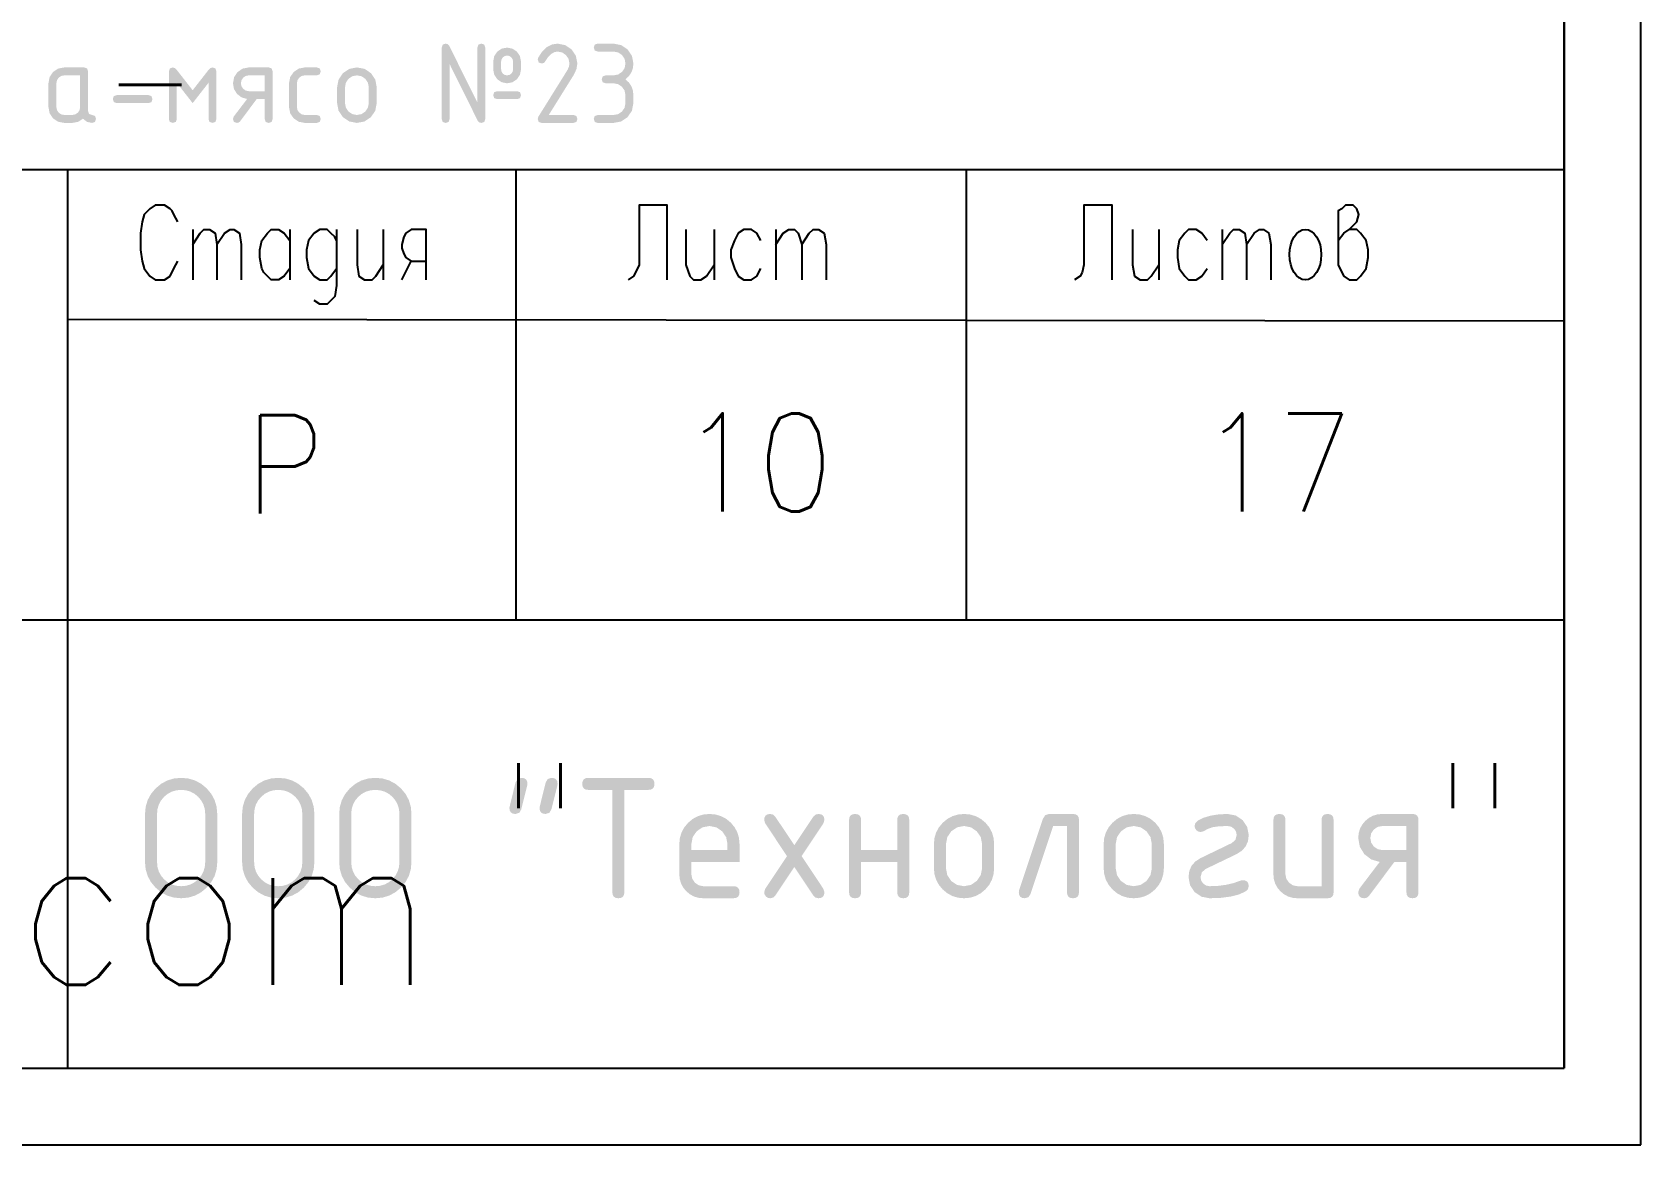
# Model space of a CAD drawing. Header units: millimetres. Extents: x 0 to 420, y 0 to 297.
# Drawn here: x 383.63 to 420.07, y 0 to 25.21 of the extents above; entities that cross this region are included whole.
import ezdxf

# ---------------------------------------------------------------- set-up
doc = ezdxf.new("R2010")
doc.units = ezdxf.units.MM
doc.layers.get('0').update_dxf_attribs({"linetype": 'CONTINUOUS'})
doc.styles.get("Standard").update_dxf_attribs({"font": 'STANDARD'})

# ---------------------------------------------------------------- blocks, each defined once
blk = doc.blocks.new('ABViewer')
at = {"color": 0, "true_color": 0x000001, "insert": (0, 0), "char_height": 0.05, "attachment_point": 1}
blk.add_mtext('ABViewer 16 trial version - www.cadsofttools.com', dxfattribs=at)

msp = doc.modelspace()

# ---------------------------------------------------------------- hatches: boundary and pattern name
at = {"true_color": 0x000007}
h = msp.add_hatch(color=0, dxfattribs=at)
h.paths.add_polyline_path([(393.079554, 24.899403), (393.715105, 23.61893), (393.715105, 24.863023), (393.737498, 24.930271), (393.804953, 24.952871), (393.872201, 24.930271), (393.894801, 24.863023), (393.894801, 23.246308), (393.872201, 23.178853), (393.804953, 23.15646), (393.756653, 23.167622), (393.726129, 23.201109), (393.086719, 24.48985), (393.086719, 23.246308), (393.06412, 23.178853), (392.996871, 23.15646), (392.929416, 23.178853), (392.907023, 23.246308), (392.907023, 24.863023), (392.929416, 24.930271), (392.996871, 24.952871), (393.046067, 24.939366)], flags=0)
h.paths.add_polyline_path([(394.613586, 23.695549), (394.164345, 23.695549), (394.09689, 23.717942), (394.074497, 23.785397), (394.09689, 23.852645), (394.164345, 23.875245), (394.613586, 23.875245), (394.680834, 23.852645), (394.703434, 23.785397), (394.680834, 23.717942)], flags=0)
h.paths.add_polyline_path([(394.523738, 24.369134), (394.523738, 24.54883), (394.513816, 24.600162), (394.48405, 24.643639), (394.440504, 24.673405), (394.38869, 24.683327), (394.336876, 24.673405), (394.29333, 24.643639), (394.26384, 24.600162), (394.254193, 24.54883), (394.254193, 24.369134), (394.26384, 24.316148), (394.29333, 24.272671), (394.336876, 24.243663), (394.38869, 24.234086), (394.440504, 24.243732), (394.48405, 24.273222), (394.513816, 24.317044)], flags=0)
h.paths.add_polyline_path([(394.703434, 24.369134), (394.680352, 24.248073), (394.611381, 24.146443), (394.509544, 24.077265), (394.38869, 24.05439), (394.267629, 24.077265), (394.165999, 24.146443), (394.097304, 24.248073), (394.074497, 24.369134), (394.074497, 24.54883), (394.097304, 24.669615), (394.165999, 24.77097), (394.267629, 24.839941), (394.38869, 24.863023), (394.509544, 24.839941), (394.611381, 24.77097), (394.680352, 24.669615), (394.703434, 24.54883)], flags=0)
for points in [[(395.53206, 24.952871), (395.704453, 24.919867), (395.84956, 24.82113), (395.947814, 24.676023), (395.980749, 24.50363), (395.960217, 24.374991), (395.89917, 24.24511), (395.333072, 23.336156), (395.890901, 23.336156), (395.95815, 23.313557), (395.980749, 23.246308), (395.95815, 23.178853), (395.890901, 23.15646), (395.172668, 23.15646), (395.105213, 23.178853), (395.08282, 23.246308), (395.097703, 23.298123), (395.756405, 24.355353), (395.789891, 24.428458), (395.801053, 24.50363), (395.781278, 24.607052), (395.72223, 24.694351), (395.635, 24.7534), (395.53206, 24.773175), (395.457121, 24.759024), (395.38523, 24.716606), (395.316337, 24.645973), (395.250389, 24.547176), (395.218557, 24.514448), (395.172668, 24.50363), (395.105213, 24.526024), (395.08282, 24.593478), (395.091088, 24.63041), (395.181229, 24.771487), (395.284702, 24.872256), (395.401612, 24.932717)], [(396.801509, 24.05439), (396.621813, 24.05439), (396.554358, 24.076783), (396.531965, 24.144238), (396.554358, 24.211486), (396.621813, 24.234086), (396.801509, 24.234086), (396.905345, 24.253585), (396.99223, 24.312359), (397.050797, 24.399106), (397.070503, 24.50363), (397.050728, 24.607052), (396.991679, 24.694351), (396.904449, 24.7534), (396.801509, 24.773175), (396.442117, 24.773175), (396.374662, 24.795568), (396.352269, 24.863023), (396.374662, 24.930271), (396.442117, 24.952871), (396.801509, 24.952871), (396.973902, 24.919798), (397.119009, 24.820579), (397.217264, 24.675334), (397.250199, 24.50363), (397.238942, 24.397401), (397.205206, 24.302023), (397.149042, 24.217601), (397.070503, 24.144238), (397.149042, 24.070651), (397.205206, 23.986315), (397.238942, 23.89123), (397.250199, 23.785397), (397.250199, 23.605701), (397.217126, 23.432619), (397.117907, 23.287649), (396.972731, 23.189189), (396.801509, 23.15646), (396.442117, 23.15646), (396.374662, 23.178853), (396.352269, 23.246308), (396.374662, 23.313557), (396.442117, 23.336156), (396.801509, 23.336156), (396.905345, 23.355656), (396.99223, 23.414429), (397.050797, 23.501176), (397.070503, 23.605701), (397.070503, 23.785397), (397.050728, 23.888336), (396.991679, 23.975566), (396.904449, 24.034615)], [(387.265192, 23.605701), (386.905799, 24.065414), (386.905799, 23.246308), (386.883199, 23.178853), (386.815951, 23.15646), (386.748496, 23.178853), (386.726103, 23.246308), (386.726103, 24.323934), (386.748496, 24.391182), (386.815951, 24.413782), (386.860668, 24.399382), (386.905799, 24.356456), (387.265192, 23.896742), (387.624033, 24.356456), (387.668957, 24.399382), (387.713881, 24.413782), (387.781129, 24.391182), (387.803729, 24.323934), (387.803729, 23.246308), (387.781129, 23.178853), (387.713881, 23.15646), (387.646426, 23.178853), (387.624033, 23.246308), (387.624033, 24.065414)], [(389.627656, 24.05439), (389.627656, 23.515853), (389.640885, 23.447088), (389.680573, 23.389073), (389.738588, 23.349386), (389.807352, 23.336156), (390.076345, 23.336156), (390.143593, 23.313557), (390.166193, 23.246308), (390.143593, 23.178853), (390.076345, 23.15646), (389.807352, 23.15646), (389.667964, 23.182505), (389.55214, 23.26064), (389.474005, 23.376464), (389.44796, 23.515853), (389.44796, 24.05439), (389.474005, 24.193572), (389.55214, 24.309603), (389.667964, 24.387737), (389.807352, 24.413782), (390.076345, 24.413782), (390.143593, 24.391182), (390.166193, 24.323934), (390.143593, 24.256479), (390.076345, 24.234086), (389.807352, 24.234086), (389.737899, 24.220926), (389.680021, 24.181721), (389.64061, 24.12343)], [(386.264735, 23.605701), (385.546502, 23.605701), (385.479047, 23.628094), (385.456654, 23.695549), (385.479047, 23.762797), (385.546502, 23.785397), (386.264735, 23.785397), (386.331984, 23.762797), (386.354583, 23.695549), (386.331984, 23.628094)], [(396.090654, 8.179773), (396.099146, 8.239183), (396.124691, 8.281748), (396.167393, 8.307362), (396.227355, 8.315923), (397.591613, 8.315923), (397.651023, 8.307362), (397.693588, 8.281748), (397.719202, 8.239183), (397.727763, 8.179773), (397.719202, 8.119811), (397.693588, 8.077109), (397.651023, 8.051564), (397.591613, 8.043071), (397.04591, 8.043071), (397.04591, 5.724109), (397.03734, 5.664147), (397.011665, 5.621445), (396.968938, 5.595899), (396.909208, 5.587407), (396.849565, 5.595899), (396.807027, 5.621445), (396.781542, 5.664147), (396.773058, 5.724109), (396.773058, 8.043071), (396.227355, 8.043071), (396.167393, 8.051564), (396.124691, 8.077109), (396.099146, 8.119811)], [(401.060916, 6.542663), (401.554805, 5.800176), (401.577405, 5.724109), (401.568844, 5.664147), (401.543229, 5.621445), (401.500665, 5.595899), (401.441255, 5.587407), (401.375522, 5.602359), (401.327153, 5.64749), (400.895552, 6.29627), (400.463399, 5.64749), (400.415305, 5.602359), (400.349848, 5.587407), (400.297483, 5.597398), (400.253386, 5.627646), (400.223138, 5.671743), (400.213147, 5.724109), (400.235747, 5.800176), (400.730187, 6.542663), (400.235747, 7.284599), (400.213147, 7.361218), (400.221639, 7.420629), (400.247185, 7.463193), (400.289887, 7.488807), (400.349848, 7.497368), (400.415305, 7.48221), (400.463399, 7.437286), (400.895552, 6.79071), (401.327153, 7.437286), (401.375522, 7.48221), (401.441255, 7.497368), (401.500665, 7.488911), (401.543229, 7.463606), (401.568844, 7.421559), (401.577405, 7.362872), (401.554805, 7.284599)], [(402.408692, 6.405962), (402.408692, 5.724109), (402.400131, 5.664147), (402.374517, 5.621445), (402.331952, 5.595899), (402.272542, 5.587407), (402.21258, 5.595899), (402.169878, 5.621445), (402.144333, 5.664147), (402.13584, 5.724109), (402.13584, 7.361218), (402.144333, 7.420629), (402.169878, 7.463193), (402.21258, 7.488807), (402.272542, 7.497368), (402.331952, 7.488807), (402.374517, 7.463193), (402.400131, 7.420629), (402.408692, 7.361218), (402.408692, 6.678814), (403.227247, 6.678814), (403.227247, 7.361218), (403.235739, 7.420629), (403.261284, 7.463193), (403.303986, 7.488807), (403.363948, 7.497368), (403.423359, 7.488807), (403.465923, 7.463193), (403.491537, 7.420629), (403.500098, 7.361218), (403.500098, 5.724109), (403.491537, 5.664147), (403.465923, 5.621445), (403.423359, 5.595899), (403.363948, 5.587407), (403.303986, 5.595899), (403.261284, 5.621445), (403.235739, 5.664147), (403.227247, 5.724109), (403.227247, 6.405962)], [(406.663632, 7.497368), (407.209335, 7.497368), (407.268746, 7.488807), (407.31131, 7.463193), (407.336924, 7.420629), (407.345485, 7.361218), (407.345485, 5.724109), (407.336924, 5.664147), (407.31131, 5.621445), (407.268746, 5.595899), (407.209335, 5.587407), (407.149373, 5.595899), (407.106671, 5.621445), (407.081126, 5.664147), (407.072634, 5.724109), (407.072634, 7.224517), (406.760646, 7.224517), (406.245811, 5.680563), (406.198199, 5.610627), (406.117929, 5.587407), (406.057967, 5.596003), (406.015265, 5.621858), (405.989719, 5.665077), (405.981227, 5.725762), (405.987291, 5.767103), (406.52693, 7.386023), (406.579778, 7.469394)], [(411.054722, 5.99696), (411.114132, 5.988391), (411.156697, 5.962716), (411.182311, 5.919988), (411.190872, 5.860259), (411.171579, 5.790461), (411.114253, 5.73844), (410.965011, 5.672286), (410.780217, 5.625097), (410.559868, 5.596821), (410.303967, 5.587407), (410.120136, 5.622203), (409.966072, 5.726865), (409.86141, 5.880929), (409.826614, 6.06476), (409.843667, 6.204062), (409.894827, 6.322591), (409.980093, 6.420242), (410.099466, 6.496913), (410.806675, 6.838115), (410.890046, 6.910048), (410.91802, 7.020016), (410.902862, 7.098426), (410.857938, 7.164434), (410.79193, 7.209358), (410.713519, 7.224517), (410.51019, 7.217213), (410.368459, 7.195853), (410.27048, 7.16154), (410.163407, 7.104903), (410.099466, 7.088367), (410.048961, 7.098702), (410.004657, 7.129708), (409.973651, 7.174012), (409.963315, 7.224517), (409.98123, 7.291627), (410.035525, 7.344682), (410.167816, 7.411327), (410.324913, 7.459059), (410.506814, 7.487774), (410.713519, 7.497368), (410.897143, 7.462366), (411.051414, 7.357911), (411.15587, 7.203639), (411.190872, 7.020016), (411.173629, 6.880481), (411.12197, 6.761978), (411.035998, 6.664456), (410.915815, 6.587863), (410.215221, 6.251071), (410.128404, 6.176519), (410.099466, 6.06476), (410.114417, 5.986349), (410.159548, 5.920341), (410.225556, 5.875211), (410.303967, 5.860259), (410.497124, 5.868122), (410.678035, 5.891747), (410.846647, 5.931185), (411.002908, 5.986487)], [(413.113565, 7.361218), (413.113565, 5.724109), (413.105004, 5.664147), (413.07939, 5.621445), (413.036826, 5.595899), (412.977415, 5.587407), (412.295011, 5.587407), (412.184621, 5.597243), (412.083275, 5.626819), (411.990921, 5.676239), (411.907506, 5.745606), (411.838139, 5.82902), (411.788719, 5.921375), (411.759143, 6.022721), (411.749308, 6.13311), (411.749308, 7.361218), (411.7578, 7.420629), (411.783345, 7.463193), (411.826047, 7.488807), (411.886009, 7.497368), (411.94542, 7.488807), (411.987984, 7.463193), (412.013598, 7.420629), (412.022159, 7.361218), (412.022159, 6.13311), (412.042141, 6.029275), (412.102637, 5.940736), (412.191175, 5.88024), (412.295011, 5.860259), (412.840714, 5.860259), (412.840714, 7.361218), (412.849206, 7.420629), (412.874751, 7.463193), (412.917453, 7.488807), (412.977415, 7.497368), (413.036826, 7.488807), (413.07939, 7.463193), (413.105004, 7.420629)]]:
    msp.add_hatch(color=0, dxfattribs=at).paths.add_polyline_path(points, flags=0)
h = msp.add_hatch(color=0, dxfattribs=at)
h.paths.add_polyline_path([(384.71598, 24.234086), (384.357139, 24.234086), (384.287686, 24.220926), (384.229809, 24.181721), (384.190397, 24.12343), (384.177443, 24.05439), (384.177443, 23.515853), (384.190672, 23.447088), (384.23036, 23.389073), (384.288375, 23.349386), (384.357139, 23.336156), (384.536836, 23.336156), (384.6056, 23.34911), (384.663615, 23.388522), (384.70282, 23.446399), (384.71598, 23.515853)], flags=0)
h.paths.add_polyline_path([(385.075373, 23.246308), (385.052773, 23.178853), (384.985525, 23.15646), (384.871354, 23.180162), (384.779921, 23.25182), (384.669541, 23.180162), (384.536836, 23.15646), (384.357139, 23.15646), (384.217751, 23.182505), (384.101927, 23.26064), (384.023792, 23.376464), (383.997747, 23.515853), (383.997747, 24.05439), (384.023792, 24.193572), (384.101927, 24.309603), (384.217751, 24.387737), (384.357139, 24.413782), (384.805829, 24.413782), (384.873077, 24.391182), (384.895677, 24.323934), (384.895677, 23.426005), (384.91807, 23.35855), (384.985525, 23.336156), (385.052773, 23.313557)], flags=0)
h = msp.add_hatch(color=0, dxfattribs=at)
h.paths.add_polyline_path([(388.498215, 23.698305), (388.371367, 23.735443), (388.26891, 23.815162), (388.200973, 23.925268), (388.178511, 24.05439), (388.204555, 24.193572), (388.28269, 24.309603), (388.398514, 24.387737), (388.537903, 24.413782), (388.986592, 24.413782), (389.05384, 24.391182), (389.07644, 24.323934), (389.07644, 23.246308), (389.05384, 23.178853), (388.986592, 23.15646), (388.919137, 23.178853), (388.896744, 23.246308), (388.896744, 23.695549), (388.714843, 23.695549), (388.340568, 23.193392), (388.308597, 23.165624), (388.268359, 23.15646), (388.200904, 23.178853), (388.178511, 23.246308), (388.196149, 23.300879)], flags=0)
h.paths.add_polyline_path([(388.358207, 24.05439), (388.371436, 23.986108), (388.411123, 23.928162), (388.469139, 23.888474), (388.537903, 23.875245), (388.896744, 23.875245), (388.896744, 24.234086), (388.537903, 24.234086), (388.46845, 24.220926), (388.410572, 24.181721), (388.37116, 24.12343)], flags=0)
h = msp.add_hatch(color=0, dxfattribs=at)
h.paths.add_polyline_path([(390.537265, 23.605701), (390.537265, 23.964542), (390.569994, 24.137417), (390.668455, 24.282593), (390.813424, 24.380847), (390.986506, 24.413782), (391.160483, 24.381192), (391.305108, 24.283695), (391.402605, 24.139001), (391.435195, 23.964542), (391.435195, 23.605701), (391.40226, 23.432619), (391.304006, 23.287649), (391.158899, 23.189189), (390.986506, 23.15646), (390.813424, 23.189189), (390.668455, 23.287649), (390.569994, 23.432619)], flags=0)
h.paths.add_polyline_path([(391.255499, 23.605701), (391.255499, 23.964542), (391.235724, 24.067964), (391.176675, 24.155262), (391.089445, 24.214311), (390.986506, 24.234086), (390.882671, 24.214311), (390.795785, 24.155262), (390.73653, 24.067964), (390.716962, 23.964542), (390.716962, 23.605701), (390.736461, 23.501176), (390.795234, 23.414429), (390.881982, 23.355656), (390.986506, 23.336156), (391.089445, 23.355725), (391.176675, 23.41498), (391.235724, 23.501866)], flags=0)
h = msp.add_hatch(color=0, dxfattribs=at)
h.paths.add_polyline_path([(387.549724, 6.405962), (387.549724, 7.497368), (387.53981, 7.607448), (387.510105, 7.70869), (387.460659, 7.801148), (387.391525, 7.884873), (387.3078, 7.954007), (387.215343, 8.003453), (387.1141, 8.033158), (387.00402, 8.043071), (386.893631, 8.033158), (386.792285, 8.003453), (386.69993, 7.954007), (386.616516, 7.884873), (386.547149, 7.801148), (386.497729, 7.70869), (386.468153, 7.607448), (386.458317, 7.497368), (386.458317, 6.405962), (386.468153, 6.295573), (386.497729, 6.194226), (386.547149, 6.101872), (386.616516, 6.018458), (386.69993, 5.949091), (386.792285, 5.899671), (386.893631, 5.870095), (387.00402, 5.860259), (387.1141, 5.870095), (387.215343, 5.899671), (387.3078, 5.949091), (387.391525, 6.018458), (387.460659, 6.101872), (387.510105, 6.194226), (387.53981, 6.295573)], flags=0)
h.paths.add_polyline_path([(387.822575, 6.405962), (387.807589, 6.242664), (387.76263, 6.091769), (387.6877, 5.953276), (387.582796, 5.827186), (387.456706, 5.722283), (387.318213, 5.647352), (387.167318, 5.602393), (387.00402, 5.587407), (386.840723, 5.602393), (386.689828, 5.647352), (386.551335, 5.722283), (386.425244, 5.827186), (386.320341, 5.953276), (386.24541, 6.091769), (386.200452, 6.242664), (386.185466, 6.405962), (386.185466, 7.497368), (386.200452, 7.660666), (386.24541, 7.811561), (386.320341, 7.950054), (386.425244, 8.076144), (386.551335, 8.181047), (386.689828, 8.255978), (386.840723, 8.300937), (387.00402, 8.315923), (387.168033, 8.300954), (387.319384, 8.256116), (387.458024, 8.181513), (387.583899, 8.077247), (387.688165, 7.951372), (387.762768, 7.812732), (387.807606, 7.661381), (387.822575, 7.497368)], flags=0)
h = msp.add_hatch(color=0, dxfattribs=at)
h.paths.add_polyline_path([(389.749524, 6.405962), (389.749524, 7.497368), (389.73961, 7.607448), (389.709905, 7.70869), (389.660459, 7.801148), (389.591325, 7.884873), (389.5076, 7.954007), (389.415143, 8.003453), (389.3139, 8.033158), (389.20382, 8.043071), (389.093431, 8.033158), (388.992085, 8.003453), (388.89973, 7.954007), (388.816316, 7.884873), (388.746949, 7.801148), (388.697529, 7.70869), (388.667953, 7.607448), (388.658117, 7.497368), (388.658117, 6.405962), (388.667953, 6.295573), (388.697529, 6.194226), (388.746949, 6.101872), (388.816316, 6.018458), (388.89973, 5.949091), (388.992085, 5.899671), (389.093431, 5.870095), (389.20382, 5.860259), (389.3139, 5.870095), (389.415143, 5.899671), (389.5076, 5.949091), (389.591325, 6.018458), (389.660459, 6.101872), (389.709905, 6.194226), (389.73961, 6.295573)], flags=0)
h.paths.add_polyline_path([(390.022375, 6.405962), (390.007389, 6.242664), (389.96243, 6.091769), (389.8875, 5.953276), (389.782596, 5.827186), (389.656506, 5.722283), (389.518013, 5.647352), (389.367118, 5.602393), (389.20382, 5.587407), (389.040523, 5.602393), (388.889628, 5.647352), (388.751135, 5.722283), (388.625044, 5.827186), (388.520141, 5.953276), (388.44521, 6.091769), (388.400252, 6.242664), (388.385266, 6.405962), (388.385266, 7.497368), (388.400252, 7.660666), (388.44521, 7.811561), (388.520141, 7.950054), (388.625044, 8.076144), (388.751135, 8.181047), (388.889628, 8.255978), (389.040523, 8.300937), (389.20382, 8.315923), (389.367833, 8.300954), (389.519184, 8.256116), (389.657824, 8.181513), (389.783699, 8.077247), (389.887965, 7.951372), (389.962568, 7.812732), (390.007406, 7.661381), (390.022375, 7.497368)], flags=0)
h = msp.add_hatch(color=0, dxfattribs=at)
h.paths.add_polyline_path([(391.949324, 6.405962), (391.949324, 7.497368), (391.93941, 7.607448), (391.909705, 7.70869), (391.860259, 7.801148), (391.791125, 7.884873), (391.7074, 7.954007), (391.614943, 8.003453), (391.5137, 8.033158), (391.40362, 8.043071), (391.293231, 8.033158), (391.191885, 8.003453), (391.09953, 7.954007), (391.016116, 7.884873), (390.946749, 7.801148), (390.897329, 7.70869), (390.867753, 7.607448), (390.857917, 7.497368), (390.857917, 6.405962), (390.867753, 6.295573), (390.897329, 6.194226), (390.946749, 6.101872), (391.016116, 6.018458), (391.09953, 5.949091), (391.191885, 5.899671), (391.293231, 5.870095), (391.40362, 5.860259), (391.5137, 5.870095), (391.614943, 5.899671), (391.7074, 5.949091), (391.791125, 6.018458), (391.860259, 6.101872), (391.909705, 6.194226), (391.93941, 6.295573)], flags=0)
h.paths.add_polyline_path([(392.222175, 6.405962), (392.207189, 6.242664), (392.16223, 6.091769), (392.0873, 5.953276), (391.982396, 5.827186), (391.856306, 5.722283), (391.717813, 5.647352), (391.566918, 5.602393), (391.40362, 5.587407), (391.240323, 5.602393), (391.089428, 5.647352), (390.950935, 5.722283), (390.824844, 5.827186), (390.719941, 5.953276), (390.64501, 6.091769), (390.600052, 6.242664), (390.585066, 6.405962), (390.585066, 7.497368), (390.600052, 7.660666), (390.64501, 7.811561), (390.719941, 7.950054), (390.824844, 8.076144), (390.950935, 8.181047), (391.089428, 8.255978), (391.240323, 8.300937), (391.40362, 8.315923), (391.567633, 8.300954), (391.718984, 8.256116), (391.857624, 8.181513), (391.983499, 8.077247), (392.087765, 7.951372), (392.162368, 7.812732), (392.207206, 7.661381), (392.222175, 7.497368)], flags=0)
h = msp.add_hatch(color=0, dxfattribs=at)
h.paths.add_polyline_path([(394.713655, 8.315923), (394.773384, 8.307465), (394.816112, 8.282161), (394.841787, 8.240114), (394.850357, 8.181426), (394.845947, 8.1467), (394.709797, 7.600997), (394.664321, 7.523138), (394.577505, 7.497368), (394.517543, 7.50586), (394.474841, 7.531406), (394.449296, 7.574108), (394.440804, 7.63407), (394.449589, 7.676444), (394.475944, 7.787032), (394.519869, 7.965832), (394.581363, 8.212846), (394.626839, 8.290016)], flags=0)
h.paths.add_polyline_path([(395.39606, 8.315923), (395.45547, 8.307465), (395.498034, 8.282161), (395.523649, 8.240114), (395.53221, 8.181426), (395.528351, 8.1467), (395.39165, 7.600997), (395.346175, 7.523138), (395.259358, 7.497368), (395.199715, 7.50586), (395.157177, 7.531406), (395.131692, 7.574108), (395.123208, 7.63407), (395.131993, 7.676444), (395.158348, 7.787032), (395.202273, 7.965832), (395.263768, 8.212846), (395.309243, 8.290016)], flags=0)
h = msp.add_hatch(color=0, dxfattribs=at)
h.paths.add_polyline_path([(398.972858, 7.224517), (398.815279, 7.194407), (398.682919, 7.104352), (398.59314, 6.972129), (398.563305, 6.815515), (398.563305, 6.678814), (399.38186, 6.678814), (399.38186, 6.815515), (399.35175, 6.972129), (399.261695, 7.104352), (399.129472, 7.194407)], flags=0)
h.paths.add_polyline_path([(398.563305, 6.405962), (398.563305, 6.13311), (398.583287, 6.029275), (398.643783, 5.940736), (398.732322, 5.88024), (398.836157, 5.860259), (399.518561, 5.860259), (399.577972, 5.851698), (399.620536, 5.826084), (399.64615, 5.783519), (399.654711, 5.724109), (399.64615, 5.664147), (399.620536, 5.621445), (399.577972, 5.595899), (399.518561, 5.587407), (398.836157, 5.587407), (398.725767, 5.597243), (398.624421, 5.626819), (398.532067, 5.676239), (398.448652, 5.745606), (398.379285, 5.82902), (398.329865, 5.921375), (398.300289, 6.022721), (398.290454, 6.13311), (398.290454, 6.815515), (398.302873, 6.951648), (398.340201, 7.077342), (398.40254, 7.192701), (398.489994, 7.297828), (398.594897, 7.38505), (398.710342, 7.447414), (398.836329, 7.484871), (398.972858, 7.497368), (399.110731, 7.484983), (399.237441, 7.447897), (399.35299, 7.386212), (399.457376, 7.300033), (399.543555, 7.195647), (399.60524, 7.080098), (399.642326, 6.953388), (399.654711, 6.815515), (399.654711, 6.405962)], flags=0)
h = msp.add_hatch(color=0, dxfattribs=at)
h.paths.add_polyline_path([(404.058534, 6.269812), (404.058534, 6.815515), (404.070953, 6.951648), (404.108281, 7.077342), (404.17062, 7.192701), (404.258074, 7.297828), (404.362977, 7.38505), (404.478422, 7.447414), (404.604409, 7.484871), (404.740938, 7.497368), (404.878811, 7.484983), (405.005522, 7.447897), (405.12107, 7.386212), (405.225457, 7.300033), (405.311636, 7.195647), (405.37332, 7.080098), (405.410407, 6.953388), (405.422792, 6.815515), (405.422792, 6.269812), (405.410295, 6.133283), (405.372838, 6.007296), (405.310473, 5.89185), (405.223252, 5.786947), (405.118125, 5.699493), (405.002766, 5.637154), (404.877071, 5.599827), (404.740938, 5.587407), (404.604409, 5.599827), (404.478422, 5.637154), (404.362977, 5.699493), (404.258074, 5.786947), (404.17062, 5.89185), (404.108281, 6.007296), (404.070953, 6.133283)], flags=0)
h.paths.add_polyline_path([(405.14994, 6.269812), (405.14994, 6.815515), (405.11983, 6.972129), (405.029775, 7.104352), (404.897552, 7.194407), (404.740938, 7.224517), (404.58336, 7.194407), (404.450999, 7.104352), (404.36122, 6.972129), (404.331385, 6.815515), (404.331385, 6.269812), (404.360875, 6.111062), (404.449897, 5.97877), (404.582188, 5.889749), (404.740938, 5.860259), (404.897552, 5.890093), (405.029775, 5.979873), (405.11983, 6.112233)], flags=0)
h = msp.add_hatch(color=0, dxfattribs=at)
h.paths.add_polyline_path([(407.903921, 6.269812), (407.903921, 6.815515), (407.91634, 6.951648), (407.953668, 7.077342), (408.016007, 7.192701), (408.103461, 7.297828), (408.208364, 7.38505), (408.323809, 7.447414), (408.449796, 7.484871), (408.586325, 7.497368), (408.724198, 7.484983), (408.850909, 7.447897), (408.966457, 7.386212), (409.070843, 7.300033), (409.157022, 7.195647), (409.218707, 7.080098), (409.255793, 6.953388), (409.268178, 6.815515), (409.268178, 6.269812), (409.255681, 6.133283), (409.218225, 6.007296), (409.15586, 5.89185), (409.068639, 5.786947), (408.963511, 5.699493), (408.848152, 5.637154), (408.722458, 5.599827), (408.586325, 5.587407), (408.449796, 5.599827), (408.323809, 5.637154), (408.208364, 5.699493), (408.103461, 5.786947), (408.016007, 5.89185), (407.953668, 6.007296), (407.91634, 6.133283)], flags=0)
h.paths.add_polyline_path([(408.995327, 6.269812), (408.995327, 6.815515), (408.965217, 6.972129), (408.875162, 7.104352), (408.742939, 7.194407), (408.586325, 7.224517), (408.428747, 7.194407), (408.296386, 7.104352), (408.206607, 6.972129), (408.176772, 6.815515), (408.176772, 6.269812), (408.206262, 6.111062), (408.295284, 5.97877), (408.427575, 5.889749), (408.586325, 5.860259), (408.742939, 5.890093), (408.875162, 5.979873), (408.965217, 6.112233)], flags=0)
h = msp.add_hatch(color=0, dxfattribs=at)
h.paths.add_polyline_path([(414.157622, 6.410372), (413.965041, 6.467078), (413.809254, 6.587863), (413.706314, 6.755295), (413.672001, 6.951665), (413.681837, 7.061745), (413.711413, 7.162987), (413.760833, 7.255445), (413.8302, 7.339169), (413.913614, 7.408304), (414.005969, 7.45775), (414.107315, 7.487455), (414.217704, 7.497368), (414.900109, 7.497368), (414.959519, 7.488807), (415.002083, 7.463193), (415.027698, 7.420629), (415.036259, 7.361218), (415.036259, 5.724109), (415.027698, 5.664147), (415.002083, 5.621445), (414.959519, 5.595899), (414.900109, 5.587407), (414.840147, 5.595899), (414.797445, 5.621445), (414.771899, 5.664147), (414.763407, 5.724109), (414.763407, 6.405962), (414.486697, 6.405962), (413.917843, 5.64308), (413.869887, 5.601188), (413.808702, 5.587407), (413.74874, 5.595899), (413.706038, 5.621445), (413.680493, 5.664147), (413.672001, 5.724109), (413.69901, 5.806791)], flags=0)
h.paths.add_polyline_path([(413.944853, 6.951665), (413.964834, 6.84783), (414.02533, 6.759291), (414.113869, 6.698795), (414.217704, 6.678814), (414.763407, 6.678814), (414.763407, 7.224517), (414.217704, 7.224517), (414.112284, 7.204397), (414.024228, 7.14459), (413.964696, 7.056603)], flags=0)

# ---------------------------------------------------------------- linework, layer by layer
at = {"color": 0, "true_color": 0x000007}
for points in [[(0.211668, 0), (420.073667, 0), (420.073667, 296.925999), (0.211668, 296.925999)], [(7.239002, 1.735667), (418.338, 1.735667), (418.338, 295.190332), (7.239002, 295.190332)]]:
    msp.add_lwpolyline(points, close=True, dxfattribs=at)
for points in [[(418.338, 39.031333), (418.338, 1.735667)], [(292.862001, 22.098), (418.338, 22.098)], [(384.429, 22.098), (384.429, 1.735667)], [(394.589, 22.098), (394.589, 11.895667)], [(404.791333, 22.098), (404.791333, 11.895667)], [(386.926667, 20.912667), (386.842, 21.082), (386.799667, 21.166667), (386.757333, 21.209), (386.630333, 21.293667), (386.418667, 21.293667), (386.291667, 21.209), (386.249333, 21.166667), (386.164667, 21.082), (386.122333, 20.912667), (386.08, 20.658667), (386.08, 20.277667), (386.122333, 20.023667), (386.164667, 19.854333), (386.291667, 19.685), (386.418667, 19.600333), (386.630333, 19.600333), (386.757333, 19.685), (386.842, 19.854333), (386.926667, 20.023667)], [(398.018, 19.600333), (398.018, 21.293667), (397.383, 21.293667), (397.383, 19.939), (397.298333, 19.769667), (397.256, 19.685), (397.129, 19.600333)], [(408.093333, 19.600333), (408.093333, 21.293667), (407.458333, 21.293667), (407.458333, 19.939), (407.416, 19.769667), (407.373667, 19.685), (407.246667, 19.600333)], [(413.215667, 20.489333), (413.342667, 20.658667), (413.469667, 20.743333), (413.639, 20.912667), (413.681333, 21.082), (413.639, 21.209), (413.554333, 21.293667), (413.385, 21.293667), (413.300333, 21.209), (413.215667, 21.166667), (413.215667, 19.939), (413.300333, 19.769667), (413.342667, 19.685), (413.469667, 19.600333), (413.639, 19.600333), (413.723667, 19.685), (413.850667, 19.854333), (413.893, 20.108333), (413.893, 20.277667), (413.850667, 20.489333), (413.723667, 20.658667), (413.639, 20.743333), (413.469667, 20.743333)], [(387.265333, 20.743333), (387.265333, 19.600333)], [(387.265333, 20.404667), (387.434667, 20.658667), (387.519333, 20.743333), (387.646333, 20.743333), (387.773333, 20.658667), (387.815667, 20.404667), (387.815667, 19.600333)], [(387.815667, 20.404667), (387.985, 20.658667), (388.112, 20.743333), (388.196667, 20.743333), (388.323667, 20.658667), (388.366, 20.404667), (388.366, 19.600333)], [(389.466667, 19.854333), (389.339667, 19.685), (389.212667, 19.600333), (389.043333, 19.600333), (388.958667, 19.685), (388.874, 19.769667), (388.831667, 19.854333), (388.789333, 20.108333), (388.789333, 20.277667), (388.831667, 20.489333), (388.958667, 20.658667), (389.043333, 20.743333), (389.212667, 20.743333), (389.339667, 20.658667), (389.466667, 20.489333)], [(389.466667, 20.743333), (389.466667, 19.600333)], [(390.525, 20.489333), (390.482667, 20.574), (390.398, 20.658667), (390.313333, 20.743333), (390.144, 20.743333), (390.017, 20.658667), (389.89, 20.489333), (389.847667, 20.277667), (389.847667, 20.108333), (389.89, 19.854333), (390.017, 19.685), (390.144, 19.600333), (390.313333, 19.600333), (390.398, 19.685), (390.525, 19.854333)], [(390.525, 20.743333), (390.525, 19.473333), (390.482667, 19.219333), (390.398, 19.134667), (390.313333, 19.05), (390.144, 19.05), (390.017, 19.134667)], [(390.990667, 20.743333), (390.990667, 19.939), (391.033, 19.685), (391.16, 19.600333), (391.329333, 19.600333), (391.414, 19.685), (391.583333, 19.939)], [(391.583333, 20.743333), (391.583333, 19.600333)], [(392.557, 19.600333), (392.557, 20.743333), (392.218333, 20.743333), (392.091333, 20.658667), (392.049, 20.574), (392.006667, 20.404667), (392.006667, 20.32), (392.049, 20.193), (392.091333, 20.108333), (392.218333, 20.023667), (392.557, 20.023667)], [(398.441333, 20.743333), (398.441333, 19.939), (398.526, 19.685), (398.610667, 19.600333), (398.78, 19.600333), (398.907, 19.685), (399.076333, 19.939)], [(399.076333, 20.743333), (399.076333, 19.600333)], [(400.134667, 20.489333), (400.05, 20.658667), (399.923, 20.743333), (399.753667, 20.743333), (399.626667, 20.658667), (399.542, 20.489333), (399.457333, 20.277667), (399.457333, 20.108333), (399.542, 19.854333), (399.626667, 19.685), (399.753667, 19.600333), (399.923, 19.600333), (400.05, 19.685), (400.134667, 19.854333)], [(400.473333, 20.743333), (400.473333, 19.600333)], [(400.473333, 20.404667), (400.642667, 20.658667), (400.769667, 20.743333), (400.896667, 20.743333), (400.981333, 20.658667), (401.066, 20.404667), (401.066, 19.600333)], [(401.066, 20.404667), (401.235333, 20.658667), (401.32, 20.743333), (401.447, 20.743333), (401.574, 20.658667), (401.616333, 20.404667), (401.616333, 19.600333)], [(408.559, 20.743333), (408.559, 19.939), (408.601333, 19.685), (408.728333, 19.600333), (408.897667, 19.600333), (408.982333, 19.685), (409.151667, 19.939)], [(409.151667, 20.743333), (409.151667, 19.600333)], [(410.252333, 20.489333), (410.125333, 20.658667), (409.998333, 20.743333), (409.829, 20.743333), (409.744333, 20.658667), (409.617333, 20.489333), (409.575, 20.277667), (409.575, 20.108333), (409.617333, 19.854333), (409.744333, 19.685), (409.829, 19.600333), (409.998333, 19.600333), (410.125333, 19.685), (410.252333, 19.854333)], [(410.591, 20.743333), (410.591, 19.600333)], [(410.591, 20.404667), (410.760333, 20.658667), (410.845, 20.743333), (410.972, 20.743333), (411.099, 20.658667), (411.141333, 20.404667), (411.141333, 19.600333)], [(411.141333, 20.404667), (411.310667, 20.658667), (411.437667, 20.743333), (411.522333, 20.743333), (411.649333, 20.658667), (411.691667, 20.404667), (411.691667, 19.600333)], [(392.006667, 19.600333), (392.218333, 20.023667)], [(384.429, 18.711333), (418.338, 18.669)], [(336.973334, 11.895667), (418.338, 11.895667)], [(292.862001, 1.735667), (418.338, 1.735667)]]:
    msp.add_lwpolyline(points, dxfattribs=at)
msp.add_ellipse((412.474833, 20.171833), major_axis=(0, 0.5715), ratio=0.62963, start_param=0, end_param=6.283185, dxfattribs=at)

# ---------------------------------------------------------------- block references
at = {"color": 0, "true_color": 0x000000, "xscale": 72.47926, "yscale": 72.47926}
msp.add_blockref('ABViewer', (280.119667, 7.247926), dxfattribs=at)

# ---------------------------------------------------------------- texts
at = {"color": 0, "true_color": 0x000007, "attachment_point": 1}
for s, insert, char_height, width in [('-', (385.276948, 25.177008), 2.02054, 0.89801776), ('P', (388.450674, 16.531599), 2.222929, 1.23496056), ('10', (398.314326, 16.574134), 2.223141, 2.22314095), ('17', (410.085908, 16.573893), 2.223141, 2.22314095), ('"', (394.167947, 8.647698), 3.060287, 1.02009571), ('"', (415.334269, 8.647698), 3.060287, 1.02009571)]:
    msp.add_mtext(s, dxfattribs=dict(at, insert=insert, char_height=char_height, width=width))

doc.saveas('drawing.dxf')
